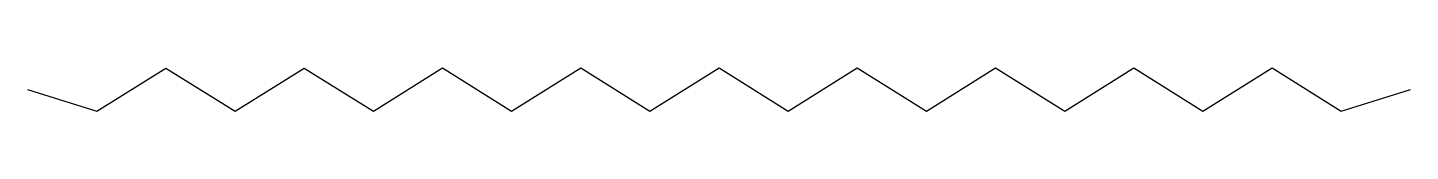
# Model space of a CAD drawing. Extents: x 0 to 0.848, y -0.013 to 0.013.
import ezdxf

# ---------------------------------------------------------------- set-up
doc = ezdxf.new("R2010")
doc.units = 0
doc.header["$MEASUREMENT"] = 0
doc.layers.add('FORM_INPUT', color=7, linetype='CONTINUOUS')

msp = doc.modelspace()

# ---------------------------------------------------------------- linework, layer by layer
at = {"layer": 'FORM_INPUT', "color": 0, "linetype": 'ByBlock', "lineweight": -2}
msp.add_lwpolyline([(0, 0), (0.0424, -0.01325), (0.08479, 0.01325), (0.12719, -0.01324), (0.16958, 0.01325), (0.21198, -0.01324), (0.25437, 0.01326), (0.29677, -0.01324), (0.33916, 0.01326), (0.38156, -0.01324), (0.42395, 0.01326), (0.46635, -0.01323), (0.50874, 0.01326), (0.55114, -0.01323), (0.59353, 0.01327), (0.63593, -0.01323), (0.67832, 0.01327), (0.72072, -0.01323), (0.76311, 0.01327), (0.80551, -0.01323), (0.8479, 0.00002)], dxfattribs=at)

doc.saveas('drawing.dxf')
